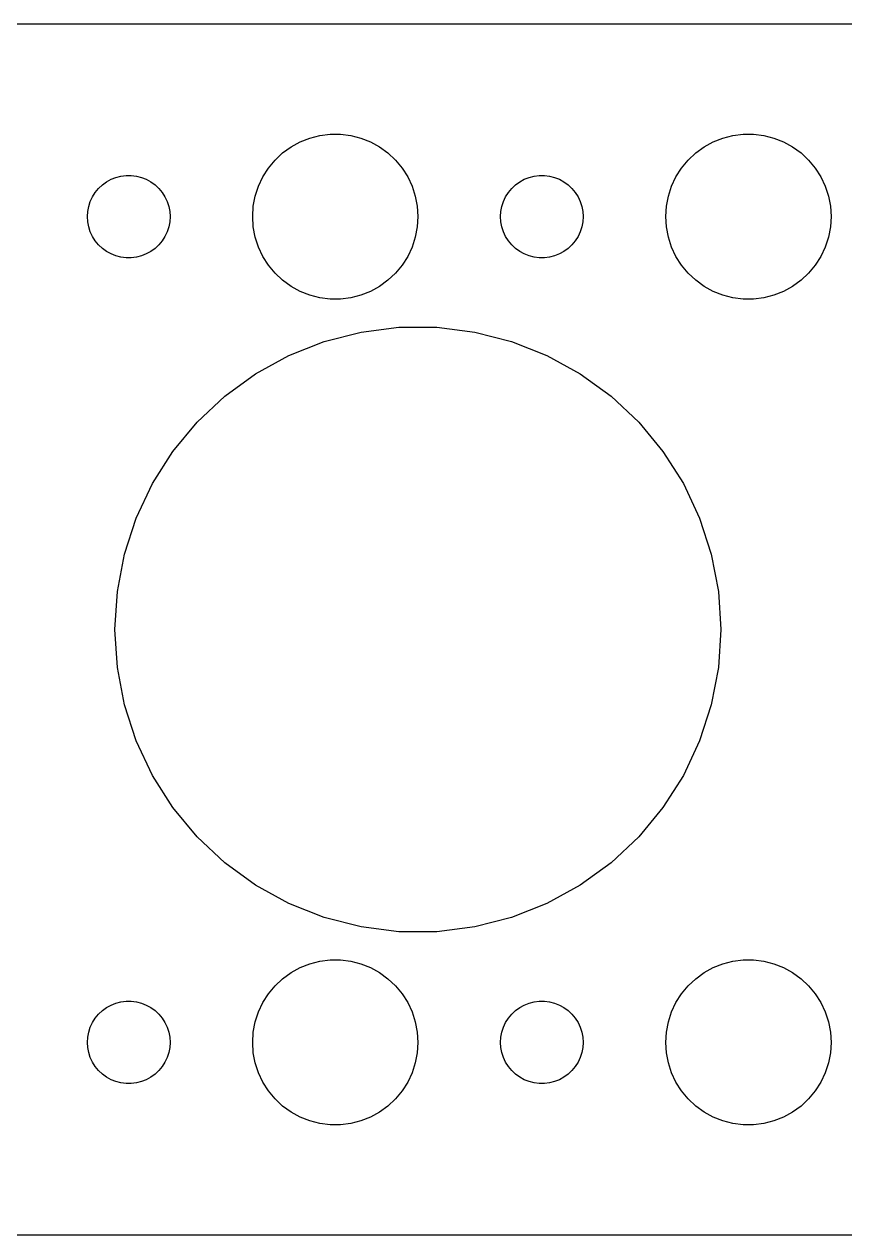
# Model space of a CAD drawing. Header units: metres. Extents: x -82 to 82, y -22 to 22.
# Drawn here: x -41.3 to -11.5, y -21.99 to 21.99 of the extents above; entities that cross this region are included whole.
import ezdxf

# ---------------------------------------------------------------- set-up
doc = ezdxf.new("R2010")
doc.units = ezdxf.units.M

msp = doc.modelspace()

# ---------------------------------------------------------------- linework, layer by layer
for p, q in [((77.3139, 21.9901), (-77.3139, 21.9901)), ((-31.6075, 17.533), (-31.2773, 17.7145)), ((-31.2773, 17.7145), (-30.927, 17.8532)), ((-30.927, 17.8532), (-30.5621, 17.9469)), ((-30.5621, 17.9469), (-30.1884, 17.9941)), ((-30.1884, 17.9941), (-29.8116, 17.9941)), ((-29.8116, 17.9941), (-29.4379, 17.9469)), ((-29.4379, 17.9469), (-29.0729, 17.8532)), ((-29.0729, 17.8532), (-28.7227, 17.7145)), ((-28.7227, 17.7145), (-28.3925, 17.533)), ((-16.6075, 17.533), (-16.2773, 17.7145)), ((-16.2773, 17.7145), (-15.927, 17.8532)), ((-15.927, 17.8532), (-15.5621, 17.9469)), ((-15.5621, 17.9469), (-15.1884, 17.9941)), ((-15.1884, 17.9941), (-14.8116, 17.9941)), ((-14.8116, 17.9941), (-14.4379, 17.9469)), ((-14.4379, 17.9469), (-14.0729, 17.8532)), ((-14.0729, 17.8532), (-13.7227, 17.7145)), ((-13.7227, 17.7145), (-13.3925, 17.533)), ((-32.1869, 17.0536), (-31.9123, 17.3115)), ((-31.9123, 17.3115), (-31.6075, 17.533)), ((-28.3925, 17.533), (-28.0877, 17.3115)), ((-28.0877, 17.3115), (-27.8131, 17.0536)), ((-17.1869, 17.0536), (-16.9123, 17.3115)), ((-16.9123, 17.3115), (-16.6075, 17.533)), ((-13.3925, 17.533), (-13.0877, 17.3115)), ((-13.0877, 17.3115), (-12.8131, 17.0536)), ((-32.6289, 16.4453), (-32.427, 16.7634)), ((-32.427, 16.7634), (-32.1869, 17.0536)), ((-27.8131, 17.0536), (-27.5729, 16.7634)), ((-27.5729, 16.7634), (-27.3711, 16.4453)), ((-17.6289, 16.4453), (-17.427, 16.7634)), ((-17.427, 16.7634), (-17.1869, 17.0536)), ((-12.8131, 17.0536), (-12.5729, 16.7634)), ((-12.5729, 16.7634), (-12.3711, 16.4453)), ((-38.3037, 16.2665), (-38.1387, 16.3572)), ((-38.1387, 16.3572), (-37.9635, 16.4266)), ((-37.9635, 16.4266), (-37.7811, 16.4734)), ((-37.7811, 16.4734), (-37.5942, 16.497)), ((-37.5942, 16.497), (-37.4058, 16.497)), ((-37.4058, 16.497), (-37.2189, 16.4734)), ((-37.2189, 16.4734), (-37.0365, 16.4266)), ((-37.0365, 16.4266), (-36.8613, 16.3572)), ((-36.8613, 16.3572), (-36.6963, 16.2665)), ((-32.7893, 16.1044), (-32.6289, 16.4453)), ((-27.3711, 16.4453), (-27.2107, 16.1044)), ((-23.3037, 16.2665), (-23.1387, 16.3572)), ((-23.1387, 16.3572), (-22.9635, 16.4266)), ((-22.9635, 16.4266), (-22.7811, 16.4734)), ((-22.7811, 16.4734), (-22.5942, 16.497)), ((-22.5942, 16.497), (-22.4058, 16.497)), ((-22.4058, 16.497), (-22.2189, 16.4734)), ((-22.2189, 16.4734), (-22.0365, 16.4266)), ((-22.0365, 16.4266), (-21.8613, 16.3572)), ((-21.8613, 16.3572), (-21.6963, 16.2665)), ((-17.7893, 16.1044), (-17.6289, 16.4453)), ((-12.3711, 16.4453), (-12.2107, 16.1044)), ((-38.8145, 15.7226), (-38.7135, 15.8817)), ((-38.7135, 15.8817), (-38.5934, 16.0268)), ((-38.5934, 16.0268), (-38.4561, 16.1558)), ((-38.4561, 16.1558), (-38.3037, 16.2665)), ((-36.6963, 16.2665), (-36.5439, 16.1558)), ((-36.5439, 16.1558), (-36.4065, 16.0268)), ((-36.4065, 16.0268), (-36.2865, 15.8817)), ((-36.2865, 15.8817), (-36.1855, 15.7226)), ((-32.9057, 15.7461), (-32.7893, 16.1044)), ((-27.2107, 16.1044), (-27.0942, 15.7461)), ((-23.8145, 15.7226), (-23.7135, 15.8817)), ((-23.7135, 15.8817), (-23.5934, 16.0268)), ((-23.5934, 16.0268), (-23.4561, 16.1558)), ((-23.4561, 16.1558), (-23.3037, 16.2665)), ((-21.6963, 16.2665), (-21.5439, 16.1558)), ((-21.5439, 16.1558), (-21.4065, 16.0268)), ((-21.4065, 16.0268), (-21.2865, 15.8817)), ((-21.2865, 15.8817), (-21.1855, 15.7226)), ((-17.9057, 15.7461), (-17.7893, 16.1044)), ((-12.2107, 16.1044), (-12.0942, 15.7461)), ((-38.9529, 15.373), (-38.8947, 15.5522)), ((-38.8947, 15.5522), (-38.8145, 15.7226)), ((-36.1855, 15.7226), (-36.1053, 15.5522)), ((-36.1053, 15.5522), (-36.0471, 15.373)), ((-32.9763, 15.376), (-32.9057, 15.7461)), ((-27.0942, 15.7461), (-27.0237, 15.376)), ((-23.9529, 15.373), (-23.8947, 15.5522)), ((-23.8947, 15.5522), (-23.8145, 15.7226)), ((-21.1855, 15.7226), (-21.1053, 15.5522)), ((-21.1053, 15.5522), (-21.0471, 15.373)), ((-17.9763, 15.376), (-17.9057, 15.7461)), ((-12.0942, 15.7461), (-12.0237, 15.376)), ((-39, 15), (-38.9882, 15.188)), ((-38.9882, 14.812), (-39, 15)), ((-38.9882, 15.188), (-38.9529, 15.373)), ((-36.0471, 15.373), (-36.0118, 15.188)), ((-36.0118, 15.188), (-36, 15)), ((-36, 15), (-36.0118, 14.812)), ((-33, 15), (-32.9763, 15.376)), ((-32.9763, 14.624), (-33, 15)), ((-27.0237, 15.376), (-27, 15)), ((-27, 15), (-27.0237, 14.624)), ((-24, 15), (-23.9882, 15.188)), ((-23.9882, 14.812), (-24, 15)), ((-23.9882, 15.188), (-23.9529, 15.373)), ((-21.0471, 15.373), (-21.0118, 15.188)), ((-21.0118, 15.188), (-21, 15)), ((-21, 15), (-21.0118, 14.812)), ((-18, 15), (-17.9763, 15.376)), ((-17.9763, 14.624), (-18, 15)), ((-12.0237, 15.376), (-12, 15)), ((-12, 15), (-12.0237, 14.624)), ((-38.9529, 14.627), (-38.9882, 14.812)), ((-38.8947, 14.4478), (-38.9529, 14.627)), ((-36.0471, 14.627), (-36.1053, 14.4478)), ((-36.0118, 14.812), (-36.0471, 14.627)), ((-32.9057, 14.2539), (-32.9763, 14.624)), ((-27.0237, 14.624), (-27.0942, 14.2539)), ((-23.9529, 14.627), (-23.9882, 14.812)), ((-23.8947, 14.4478), (-23.9529, 14.627)), ((-21.0471, 14.627), (-21.1053, 14.4478)), ((-21.0118, 14.812), (-21.0471, 14.627)), ((-17.9057, 14.2539), (-17.9763, 14.624)), ((-12.0237, 14.624), (-12.0942, 14.2539)), ((-38.8145, 14.2774), (-38.8947, 14.4478)), ((-38.7135, 14.1183), (-38.8145, 14.2774)), ((-38.5934, 13.9732), (-38.7135, 14.1183)), ((-36.2865, 14.1183), (-36.4065, 13.9732)), ((-36.1855, 14.2774), (-36.2865, 14.1183)), ((-36.1053, 14.4478), (-36.1855, 14.2774)), ((-32.7893, 13.8956), (-32.9057, 14.2539)), ((-27.0942, 14.2539), (-27.2107, 13.8956)), ((-23.8145, 14.2774), (-23.8947, 14.4478)), ((-23.7135, 14.1183), (-23.8145, 14.2774)), ((-23.5934, 13.9732), (-23.7135, 14.1183)), ((-21.2865, 14.1183), (-21.4065, 13.9732)), ((-21.1855, 14.2774), (-21.2865, 14.1183)), ((-21.1053, 14.4478), (-21.1855, 14.2774)), ((-17.7893, 13.8956), (-17.9057, 14.2539)), ((-12.0942, 14.2539), (-12.2107, 13.8956)), ((-38.4561, 13.8442), (-38.5934, 13.9732)), ((-38.3037, 13.7335), (-38.4561, 13.8442)), ((-38.1387, 13.6427), (-38.3037, 13.7335)), ((-37.9635, 13.5734), (-38.1387, 13.6427)), ((-36.8613, 13.6427), (-37.0365, 13.5734)), ((-36.6963, 13.7335), (-36.8613, 13.6427)), ((-36.5439, 13.8442), (-36.6963, 13.7335)), ((-36.4065, 13.9732), (-36.5439, 13.8442)), ((-32.6289, 13.5547), (-32.7893, 13.8956)), ((-27.2107, 13.8956), (-27.3711, 13.5547)), ((-23.4561, 13.8442), (-23.5934, 13.9732)), ((-23.3037, 13.7335), (-23.4561, 13.8442)), ((-23.1387, 13.6427), (-23.3037, 13.7335)), ((-22.9635, 13.5734), (-23.1387, 13.6427)), ((-21.8613, 13.6427), (-22.0365, 13.5734)), ((-21.6963, 13.7335), (-21.8613, 13.6427)), ((-21.5439, 13.8442), (-21.6963, 13.7335)), ((-21.4065, 13.9732), (-21.5439, 13.8442)), ((-17.6289, 13.5547), (-17.7893, 13.8956)), ((-12.2107, 13.8956), (-12.3711, 13.5547)), ((-37.7811, 13.5266), (-37.9635, 13.5734)), ((-37.5942, 13.5029), (-37.7811, 13.5266)), ((-37.4058, 13.5029), (-37.5942, 13.5029)), ((-37.2189, 13.5266), (-37.4058, 13.5029)), ((-37.0365, 13.5734), (-37.2189, 13.5266)), ((-32.427, 13.2366), (-32.6289, 13.5547)), ((-32.1869, 12.9464), (-32.427, 13.2366)), ((-27.5729, 13.2366), (-27.8131, 12.9464)), ((-27.3711, 13.5547), (-27.5729, 13.2366)), ((-22.7811, 13.5266), (-22.9635, 13.5734)), ((-22.5942, 13.5029), (-22.7811, 13.5266)), ((-22.4058, 13.5029), (-22.5942, 13.5029)), ((-22.2189, 13.5266), (-22.4058, 13.5029)), ((-22.0365, 13.5734), (-22.2189, 13.5266)), ((-17.427, 13.2366), (-17.6289, 13.5547)), ((-17.1869, 12.9464), (-17.427, 13.2366)), ((-12.5729, 13.2366), (-12.8131, 12.9464)), ((-12.3711, 13.5547), (-12.5729, 13.2366)), ((-31.9123, 12.6884), (-32.1869, 12.9464)), ((-27.8131, 12.9464), (-28.0877, 12.6884)), ((-16.9123, 12.6884), (-17.1869, 12.9464)), ((-12.8131, 12.9464), (-13.0877, 12.6884)), ((-31.6075, 12.467), (-31.9123, 12.6884)), ((-31.2773, 12.2855), (-31.6075, 12.467)), ((-28.3925, 12.467), (-28.7227, 12.2855)), ((-28.0877, 12.6884), (-28.3925, 12.467)), ((-16.6075, 12.467), (-16.9123, 12.6884)), ((-16.2773, 12.2855), (-16.6075, 12.467)), ((-13.3925, 12.467), (-13.7227, 12.2855)), ((-13.0877, 12.6884), (-13.3925, 12.467)), ((-30.927, 12.1468), (-31.2773, 12.2855)), ((-30.5621, 12.0531), (-30.927, 12.1468)), ((-30.1884, 12.0059), (-30.5621, 12.0531)), ((-29.8116, 12.0059), (-30.1884, 12.0059)), ((-29.4379, 12.0531), (-29.8116, 12.0059)), ((-29.0729, 12.1468), (-29.4379, 12.0531)), ((-28.7227, 12.2855), (-29.0729, 12.1468)), ((-15.927, 12.1468), (-16.2773, 12.2855)), ((-15.5621, 12.0531), (-15.927, 12.1468)), ((-15.1884, 12.0059), (-15.5621, 12.0531)), ((-14.8116, 12.0059), (-15.1884, 12.0059)), ((-14.4379, 12.0531), (-14.8116, 12.0059)), ((-14.0729, 12.1468), (-14.4379, 12.0531)), ((-13.7227, 12.2855), (-14.0729, 12.1468)), ((-30.3992, 10.4616), (-29.0612, 10.8051)), ((-29.0612, 10.8051), (-27.6907, 10.9783)), ((-27.6907, 10.9783), (-26.3093, 10.9783)), ((-26.3093, 10.9783), (-24.9388, 10.8051)), ((-24.9388, 10.8051), (-23.6008, 10.4616)), ((-31.6836, 9.95309), (-30.3992, 10.4616)), ((-23.6008, 10.4616), (-22.3164, 9.95309)), ((-32.8941, 9.2876), (-31.6836, 9.95309)), ((-22.3164, 9.95309), (-21.1059, 9.2876)), ((-34.0117, 8.47563), (-32.8941, 9.2876)), ((-21.1059, 9.2876), (-19.9883, 8.47563)), ((-35.0186, 7.53001), (-34.0117, 8.47563)), ((-19.9883, 8.47563), (-18.9813, 7.53001)), ((-35.8992, 6.46564), (-35.0186, 7.53001)), ((-18.9813, 7.53001), (-18.1008, 6.46564)), ((-36.6394, 5.29929), (-35.8992, 6.46564)), ((-18.1008, 6.46564), (-17.3606, 5.29929)), ((-37.2275, 4.04936), (-36.6394, 5.29929)), ((-17.3606, 5.29929), (-16.7724, 4.04936)), ((-37.6544, 2.73558), (-37.2275, 4.04936)), ((-16.7724, 4.04936), (-16.3456, 2.73558)), ((-37.9133, 1.37866), (-37.6544, 2.73558)), ((-16.3456, 2.73558), (-16.0867, 1.37866)), ((-38, 0), (-37.9133, 1.37866)), ((-16.0867, 1.37866), (-16, 0)), ((-37.9133, -1.37866), (-38, 0)), ((-16, 0), (-16.0867, -1.37866)), ((-37.6544, -2.73558), (-37.9133, -1.37866)), ((-16.0867, -1.37866), (-16.3456, -2.73558)), ((-37.2275, -4.04936), (-37.6544, -2.73558)), ((-16.3456, -2.73558), (-16.7724, -4.04936)), ((-36.6394, -5.29929), (-37.2275, -4.04936)), ((-16.7724, -4.04936), (-17.3606, -5.29929)), ((-35.8992, -6.46564), (-36.6394, -5.29929)), ((-17.3606, -5.29929), (-18.1008, -6.46564)), ((-35.0186, -7.53001), (-35.8992, -6.46564)), ((-18.1008, -6.46564), (-18.9813, -7.53001)), ((-34.0117, -8.47563), (-35.0186, -7.53001)), ((-18.9813, -7.53001), (-19.9883, -8.47563)), ((-32.8941, -9.2876), (-34.0117, -8.47563)), ((-19.9883, -8.47563), (-21.1059, -9.2876)), ((-31.6836, -9.95309), (-32.8941, -9.2876)), ((-21.1059, -9.2876), (-22.3164, -9.95309)), ((-30.3992, -10.4616), (-31.6836, -9.95309)), ((-22.3164, -9.95309), (-23.6008, -10.4616)), ((-29.0612, -10.8051), (-30.3992, -10.4616)), ((-23.6008, -10.4616), (-24.9388, -10.8051)), ((-27.6907, -10.9783), (-29.0612, -10.8051)), ((-26.3093, -10.9783), (-27.6907, -10.9783)), ((-24.9388, -10.8051), (-26.3093, -10.9783)), ((-31.6075, -12.467), (-31.2773, -12.2855)), ((-31.2773, -12.2855), (-30.927, -12.1468)), ((-30.927, -12.1468), (-30.5621, -12.0531)), ((-30.5621, -12.0531), (-30.1884, -12.0059)), ((-30.1884, -12.0059), (-29.8116, -12.0059)), ((-29.8116, -12.0059), (-29.4379, -12.0531)), ((-29.4379, -12.0531), (-29.0729, -12.1468)), ((-29.0729, -12.1468), (-28.7227, -12.2855)), ((-28.7227, -12.2855), (-28.3925, -12.467)), ((-16.6075, -12.467), (-16.2773, -12.2855)), ((-16.2773, -12.2855), (-15.927, -12.1468)), ((-15.927, -12.1468), (-15.5621, -12.0531)), ((-15.5621, -12.0531), (-15.1884, -12.0059)), ((-15.1884, -12.0059), (-14.8116, -12.0059)), ((-14.8116, -12.0059), (-14.4379, -12.0531)), ((-14.4379, -12.0531), (-14.0729, -12.1468)), ((-14.0729, -12.1468), (-13.7227, -12.2855)), ((-13.7227, -12.2855), (-13.3925, -12.467)), ((-32.1869, -12.9464), (-31.9123, -12.6884)), ((-31.9123, -12.6884), (-31.6075, -12.467)), ((-28.3925, -12.467), (-28.0877, -12.6884)), ((-28.0877, -12.6884), (-27.8131, -12.9464)), ((-17.1869, -12.9464), (-16.9123, -12.6884)), ((-16.9123, -12.6884), (-16.6075, -12.467)), ((-13.3925, -12.467), (-13.0877, -12.6884)), ((-13.0877, -12.6884), (-12.8131, -12.9464)), ((-32.427, -13.2366), (-32.1869, -12.9464)), ((-27.8131, -12.9464), (-27.5729, -13.2366)), ((-17.427, -13.2366), (-17.1869, -12.9464)), ((-12.8131, -12.9464), (-12.5729, -13.2366)), ((-38.1387, -13.6427), (-37.9635, -13.5734)), ((-37.9635, -13.5734), (-37.7811, -13.5266)), ((-37.7811, -13.5266), (-37.5942, -13.5029)), ((-37.5942, -13.5029), (-37.4058, -13.5029)), ((-37.4058, -13.5029), (-37.2189, -13.5266)), ((-37.2189, -13.5266), (-37.0365, -13.5734)), ((-37.0365, -13.5734), (-36.8613, -13.6427)), ((-32.7893, -13.8956), (-32.6289, -13.5547)), ((-32.6289, -13.5547), (-32.427, -13.2366)), ((-27.5729, -13.2366), (-27.3711, -13.5547)), ((-27.3711, -13.5547), (-27.2107, -13.8956)), ((-23.1387, -13.6427), (-22.9635, -13.5734)), ((-22.9635, -13.5734), (-22.7811, -13.5266)), ((-22.7811, -13.5266), (-22.5942, -13.5029)), ((-22.5942, -13.5029), (-22.4058, -13.5029)), ((-22.4058, -13.5029), (-22.2189, -13.5266)), ((-22.2189, -13.5266), (-22.0365, -13.5734)), ((-22.0365, -13.5734), (-21.8613, -13.6427)), ((-17.7893, -13.8956), (-17.6289, -13.5547)), ((-17.6289, -13.5547), (-17.427, -13.2366)), ((-12.5729, -13.2366), (-12.3711, -13.5547)), ((-12.3711, -13.5547), (-12.2107, -13.8956)), ((-38.7135, -14.1183), (-38.5934, -13.9732)), ((-38.5934, -13.9732), (-38.4561, -13.8442)), ((-38.4561, -13.8442), (-38.3037, -13.7335)), ((-38.3037, -13.7335), (-38.1387, -13.6427)), ((-36.8613, -13.6427), (-36.6963, -13.7335)), ((-36.6963, -13.7335), (-36.5439, -13.8442)), ((-36.5439, -13.8442), (-36.4065, -13.9732)), ((-36.4065, -13.9732), (-36.2865, -14.1183)), ((-32.9057, -14.2539), (-32.7893, -13.8956)), ((-27.2107, -13.8956), (-27.0942, -14.2539)), ((-23.7135, -14.1183), (-23.5934, -13.9732)), ((-23.5934, -13.9732), (-23.4561, -13.8442)), ((-23.4561, -13.8442), (-23.3037, -13.7335)), ((-23.3037, -13.7335), (-23.1387, -13.6427)), ((-21.8613, -13.6427), (-21.6963, -13.7335)), ((-21.6963, -13.7335), (-21.5439, -13.8442)), ((-21.5439, -13.8442), (-21.4065, -13.9732)), ((-21.4065, -13.9732), (-21.2865, -14.1183)), ((-17.9057, -14.2539), (-17.7893, -13.8956)), ((-12.2107, -13.8956), (-12.0942, -14.2539)), ((-38.9529, -14.627), (-38.8947, -14.4478)), ((-38.8947, -14.4478), (-38.8145, -14.2774)), ((-38.8145, -14.2774), (-38.7135, -14.1183)), ((-36.2865, -14.1183), (-36.1855, -14.2774)), ((-36.1855, -14.2774), (-36.1053, -14.4478)), ((-36.1053, -14.4478), (-36.0471, -14.627)), ((-32.9763, -14.624), (-32.9057, -14.2539)), ((-27.0942, -14.2539), (-27.0237, -14.624)), ((-23.9529, -14.627), (-23.8947, -14.4478)), ((-23.8947, -14.4478), (-23.8145, -14.2774)), ((-23.8145, -14.2774), (-23.7135, -14.1183)), ((-21.2865, -14.1183), (-21.1855, -14.2774)), ((-21.1855, -14.2774), (-21.1053, -14.4478)), ((-21.1053, -14.4478), (-21.0471, -14.627)), ((-17.9763, -14.624), (-17.9057, -14.2539)), ((-12.0942, -14.2539), (-12.0237, -14.624)), ((-39, -15), (-38.9882, -14.812)), ((-38.9882, -14.812), (-38.9529, -14.627)), ((-36.0471, -14.627), (-36.0118, -14.812)), ((-36.0118, -14.812), (-36, -15)), ((-33, -15), (-32.9763, -14.624)), ((-27.0237, -14.624), (-27, -15)), ((-24, -15), (-23.9882, -14.812)), ((-23.9882, -14.812), (-23.9529, -14.627)), ((-21.0471, -14.627), (-21.0118, -14.812)), ((-21.0118, -14.812), (-21, -15)), ((-18, -15), (-17.9763, -14.624)), ((-12.0237, -14.624), (-12, -15)), ((-38.9882, -15.188), (-39, -15)), ((-38.9529, -15.373), (-38.9882, -15.188)), ((-38.8947, -15.5522), (-38.9529, -15.373)), ((-36.0471, -15.373), (-36.1053, -15.5522)), ((-36.0118, -15.188), (-36.0471, -15.373)), ((-36, -15), (-36.0118, -15.188)), ((-32.9763, -15.376), (-33, -15)), ((-32.9057, -15.7461), (-32.9763, -15.376)), ((-27.0237, -15.376), (-27.0942, -15.7461)), ((-27, -15), (-27.0237, -15.376)), ((-23.9882, -15.188), (-24, -15)), ((-23.9529, -15.373), (-23.9882, -15.188)), ((-23.8947, -15.5522), (-23.9529, -15.373)), ((-21.0471, -15.373), (-21.1053, -15.5522)), ((-21.0118, -15.188), (-21.0471, -15.373)), ((-21, -15), (-21.0118, -15.188)), ((-17.9763, -15.376), (-18, -15)), ((-17.9057, -15.7461), (-17.9763, -15.376)), ((-12.0237, -15.376), (-12.0942, -15.7461)), ((-12, -15), (-12.0237, -15.376)), ((-38.8145, -15.7226), (-38.8947, -15.5522)), ((-38.7135, -15.8817), (-38.8145, -15.7226)), ((-36.1855, -15.7226), (-36.2865, -15.8817)), ((-36.1053, -15.5522), (-36.1855, -15.7226)), ((-32.7893, -16.1044), (-32.9057, -15.7461)), ((-27.0942, -15.7461), (-27.2107, -16.1044)), ((-23.8145, -15.7226), (-23.8947, -15.5522)), ((-23.7135, -15.8817), (-23.8145, -15.7226)), ((-21.1855, -15.7226), (-21.2865, -15.8817)), ((-21.1053, -15.5522), (-21.1855, -15.7226)), ((-17.7893, -16.1044), (-17.9057, -15.7461)), ((-12.0942, -15.7461), (-12.2107, -16.1044)), ((-38.5934, -16.0268), (-38.7135, -15.8817)), ((-38.4561, -16.1558), (-38.5934, -16.0268)), ((-38.3037, -16.2665), (-38.4561, -16.1558)), ((-38.1387, -16.3572), (-38.3037, -16.2665)), ((-36.6963, -16.2665), (-36.8613, -16.3572)), ((-36.5439, -16.1558), (-36.6963, -16.2665)), ((-36.4065, -16.0268), (-36.5439, -16.1558)), ((-36.2865, -15.8817), (-36.4065, -16.0268)), ((-32.6289, -16.4453), (-32.7893, -16.1044)), ((-27.2107, -16.1044), (-27.3711, -16.4453)), ((-23.5934, -16.0268), (-23.7135, -15.8817)), ((-23.4561, -16.1558), (-23.5934, -16.0268)), ((-23.3037, -16.2665), (-23.4561, -16.1558)), ((-23.1387, -16.3572), (-23.3037, -16.2665)), ((-21.6963, -16.2665), (-21.8613, -16.3572)), ((-21.5439, -16.1558), (-21.6963, -16.2665)), ((-21.4065, -16.0268), (-21.5439, -16.1558)), ((-21.2865, -15.8817), (-21.4065, -16.0268)), ((-17.6289, -16.4453), (-17.7893, -16.1044)), ((-12.2107, -16.1044), (-12.3711, -16.4453)), ((-37.9635, -16.4266), (-38.1387, -16.3572)), ((-37.7811, -16.4734), (-37.9635, -16.4266)), ((-37.5942, -16.497), (-37.7811, -16.4734)), ((-37.4058, -16.497), (-37.5942, -16.497)), ((-37.2189, -16.4734), (-37.4058, -16.497)), ((-37.0365, -16.4266), (-37.2189, -16.4734)), ((-36.8613, -16.3572), (-37.0365, -16.4266)), ((-32.427, -16.7634), (-32.6289, -16.4453)), ((-27.3711, -16.4453), (-27.5729, -16.7634)), ((-22.9635, -16.4266), (-23.1387, -16.3572)), ((-22.7811, -16.4734), (-22.9635, -16.4266)), ((-22.5942, -16.497), (-22.7811, -16.4734)), ((-22.4058, -16.497), (-22.5942, -16.497)), ((-22.2189, -16.4734), (-22.4058, -16.497)), ((-22.0365, -16.4266), (-22.2189, -16.4734)), ((-21.8613, -16.3572), (-22.0365, -16.4266)), ((-17.427, -16.7634), (-17.6289, -16.4453)), ((-12.3711, -16.4453), (-12.5729, -16.7634)), ((-32.1869, -17.0536), (-32.427, -16.7634)), ((-31.9123, -17.3115), (-32.1869, -17.0536)), ((-27.8131, -17.0536), (-28.0877, -17.3115)), ((-27.5729, -16.7634), (-27.8131, -17.0536)), ((-17.1869, -17.0536), (-17.427, -16.7634)), ((-16.9123, -17.3115), (-17.1869, -17.0536)), ((-12.8131, -17.0536), (-13.0877, -17.3115)), ((-12.5729, -16.7634), (-12.8131, -17.0536)), ((-31.6075, -17.533), (-31.9123, -17.3115)), ((-31.2773, -17.7145), (-31.6075, -17.533)), ((-28.3925, -17.533), (-28.7227, -17.7145)), ((-28.0877, -17.3115), (-28.3925, -17.533)), ((-16.6075, -17.533), (-16.9123, -17.3115)), ((-16.2773, -17.7145), (-16.6075, -17.533)), ((-13.3925, -17.533), (-13.7227, -17.7145)), ((-13.0877, -17.3115), (-13.3925, -17.533)), ((-30.927, -17.8532), (-31.2773, -17.7145)), ((-30.5621, -17.9469), (-30.927, -17.8532)), ((-30.1884, -17.9941), (-30.5621, -17.9469)), ((-29.8116, -17.9941), (-30.1884, -17.9941)), ((-29.4379, -17.9469), (-29.8116, -17.9941)), ((-29.0729, -17.8532), (-29.4379, -17.9469)), ((-28.7227, -17.7145), (-29.0729, -17.8532)), ((-15.927, -17.8532), (-16.2773, -17.7145)), ((-15.5621, -17.9469), (-15.927, -17.8532)), ((-15.1884, -17.9941), (-15.5621, -17.9469)), ((-14.8116, -17.9941), (-15.1884, -17.9941)), ((-14.4379, -17.9469), (-14.8116, -17.9941)), ((-14.0729, -17.8532), (-14.4379, -17.9469)), ((-13.7227, -17.7145), (-14.0729, -17.8532)), ((-77.3139, -21.9901), (77.3139, -21.9901))]:
    msp.add_line(p, q)

doc.saveas('drawing.dxf')
